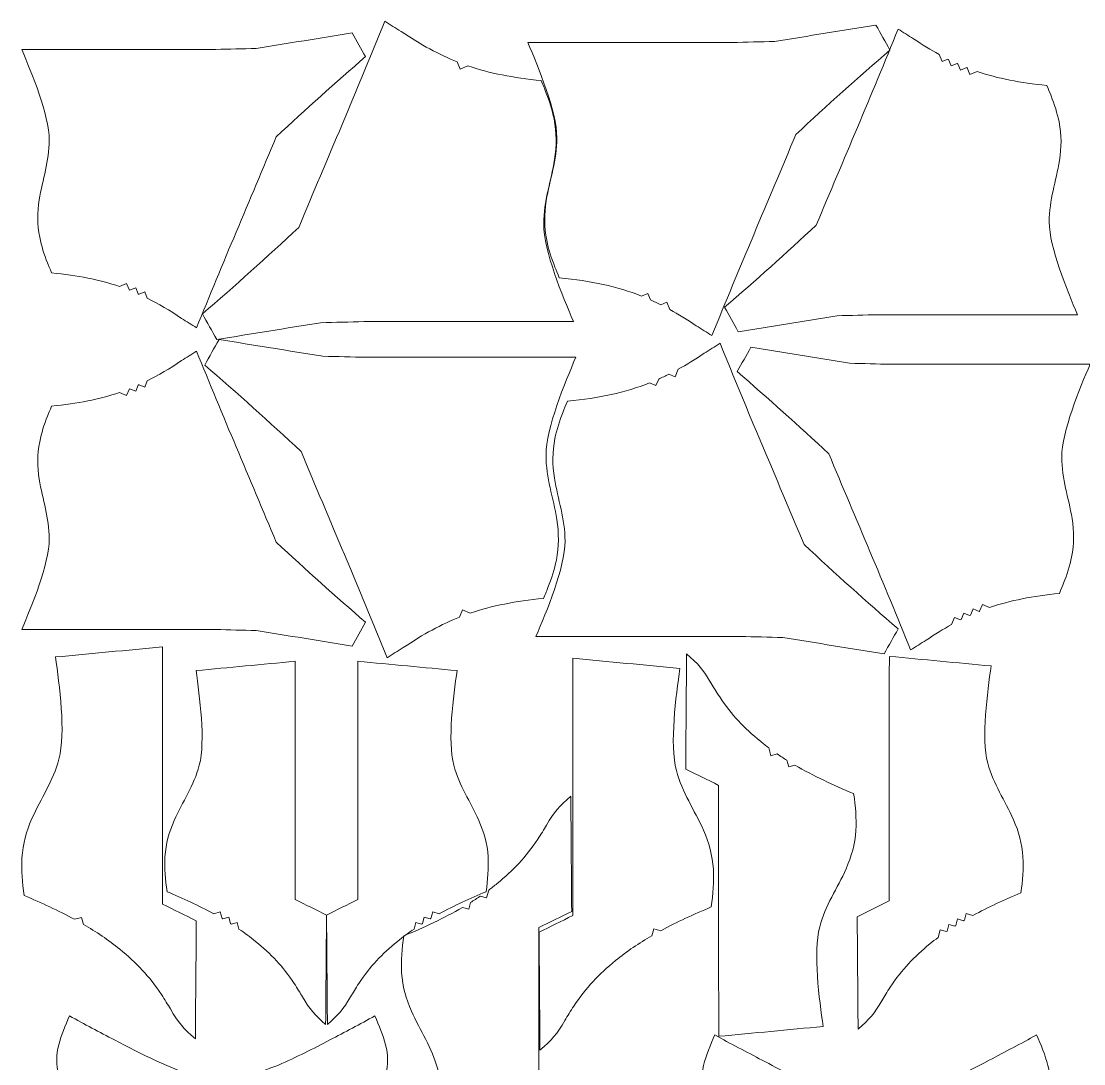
# Model space of a CAD drawing. Header units: millimetres. Extents: x -3106 to -1785, y -1973 to -915.
# Drawn here: x -3106 to -2450, y -1560 to -915 of the extents above; entities that cross this region are included whole.
import ezdxf

# ---------------------------------------------------------------- set-up
doc = ezdxf.new("R2010")
doc.units = ezdxf.units.MM
doc.header["$MEASUREMENT"] = 0
doc.layers.add('Katman 1', color=7, linetype='Continuous')

msp = doc.modelspace()

# ---------------------------------------------------------------- linework, layer by layer
at = {"layer": 'Katman 1', "color": 114, "lineweight": 20}
for points, knots in [([(-2776.6148, -1000.8579), (-2778.7152, -1014.3953), (-2783.339, -1026.5935), (-2783.2842, -1040.6561), (-2783.2183, -1057.6327), (-2771.5783, -1085.298), (-2764.9167, -1101.0918), (-2808.0637, -1101.0918), (-2851.2096, -1101.0916), (-2894.3565, -1101.0918), (-2903.2908, -1101.3122), (-2912.2253, -1101.5325), (-2921.16, -1101.7531), (-2942.5566, -1105.2067), (-2963.9532, -1108.6606), (-2985.3497, -1112.1143), (-2988.311, -1106.8392), (-2991.2727, -1101.5639), (-2994.234, -1096.2888), (-2974.1434, -1079.026), (-2954.3192, -1061.1555), (-2934.6666, -1042.8927), (-2916.9448, -1000.4259), (-2898.7688, -958.3623), (-2881.5011, -915.4923), (-2878.161, -917.591), (-2874.821, -919.6896), (-2871.4808, -921.7883), (-2859.1009, -930.0543), (-2847.9984, -936.1026), (-2836.6859, -940.6053), (-2836.6859, -940.6053), (-2834.8654, -945.0168), (-2834.8654, -945.0168), (-2834.8654, -945.0168), (-2830.1394, -943.0317), (-2830.1394, -943.0317), (-2816.5521, -947.7011), (-2802.2671, -950.3744), (-2784.7976, -952.1733), (-2783.7863, -954.6076), (-2782.5323, -957.6744), (-2782.086, -958.8074), (-2779.8545, -964.4693), (-2778.0577, -970.1475), (-2776.8849, -975.8491), (-2775.1493, -984.2889), (-2775.3218, -992.5237), (-2776.6148, -1000.8579)], [0, 0, 0, 0, 0.0625, 0.0625, 0.0625, 0.125, 0.125, 0.125, 0.1875, 0.1875, 0.1875, 0.25, 0.25, 0.25, 0.3125, 0.3125, 0.3125, 0.375, 0.375, 0.375, 0.4375, 0.4375, 0.4375, 0.5, 0.5, 0.5, 0.5625, 0.5625, 0.5625, 0.625, 0.625, 0.625, 0.6875, 0.6875, 0.6875, 0.75, 0.75, 0.75, 0.8125, 0.8125, 0.8125, 0.875, 0.875, 0.875, 0.9375, 0.9375, 0.9375, 1, 1, 1, 1]), ([(-2775.1922, -1223.3707), (-2777.2926, -1209.8333), (-2781.9164, -1197.6351), (-2781.8616, -1183.5725), (-2781.7957, -1166.5959), (-2770.1557, -1138.9306), (-2763.4941, -1123.1368), (-2806.6411, -1123.1368), (-2849.787, -1123.137), (-2892.9339, -1123.1368), (-2901.8682, -1122.9164), (-2910.8027, -1122.6961), (-2919.7374, -1122.4755), (-2941.134, -1119.0219), (-2962.5306, -1115.568), (-2983.9271, -1112.1143), (-2986.8884, -1117.3894), (-2989.8501, -1122.6647), (-2992.8114, -1127.9398), (-2972.7208, -1145.2026), (-2952.8966, -1163.0731), (-2933.244, -1181.3359), (-2915.5222, -1223.8027), (-2897.3462, -1265.8663), (-2880.0785, -1308.7363), (-2876.7384, -1306.6376), (-2873.3984, -1304.539), (-2870.0582, -1302.4403), (-2857.6783, -1294.1743), (-2846.5758, -1288.126), (-2835.2633, -1283.6233), (-2835.2633, -1283.6233), (-2833.4428, -1279.2118), (-2833.4428, -1279.2118), (-2833.4428, -1279.2118), (-2828.7168, -1281.1969), (-2828.7168, -1281.1969), (-2815.1295, -1276.5275), (-2800.8445, -1273.8542), (-2783.375, -1272.0553), (-2782.3637, -1269.621), (-2781.1097, -1266.5542), (-2780.6634, -1265.4212), (-2778.4319, -1259.7593), (-2776.6351, -1254.0811), (-2775.4623, -1248.3795), (-2773.7267, -1239.9397), (-2773.8992, -1231.7049), (-2775.1922, -1223.3707)], [0, 0, 0, 0, 0.0625, 0.0625, 0.0625, 0.125, 0.125, 0.125, 0.1875, 0.1875, 0.1875, 0.25, 0.25, 0.25, 0.3125, 0.3125, 0.3125, 0.375, 0.375, 0.375, 0.4375, 0.4375, 0.4375, 0.5, 0.5, 0.5, 0.5625, 0.5625, 0.5625, 0.625, 0.625, 0.625, 0.6875, 0.6875, 0.6875, 0.75, 0.75, 0.75, 0.8125, 0.8125, 0.8125, 0.875, 0.875, 0.875, 0.9375, 0.9375, 0.9375, 1, 1, 1, 1]), ([(-3018.8878, -1302.0558), (-3040.9314, -1304.1336), (-3062.9749, -1306.2117), (-3085.0186, -1308.2895), (-3082.6513, -1325.2664), (-3078.5332, -1354.9967), (-3082.8433, -1371.4172), (-3086.4139, -1385.019), (-3094.0245, -1395.614), (-3099.5422, -1408.153), (-3102.9389, -1415.8726), (-3105.2276, -1423.785), (-3105.725, -1432.387), (-3106.1628, -1439.951), (-3105.5673, -1447.7494), (-3104.3491, -1455.6896), (-3093.6912, -1460.207), (-3083.2369, -1464.9255), (-3073.1997, -1470.3727), (-3073.1997, -1470.3727), (-3068.8278, -1469.1527), (-3068.8278, -1469.1527), (-3068.8278, -1469.1527), (-3067.6469, -1473.4896), (-3067.6469, -1473.4896), (-3059.865, -1478.0102), (-3052.3666, -1483.0442), (-3045.2569, -1488.8513), (-3035.0132, -1497.2189), (-3027.0163, -1505.4892), (-3019.5023, -1516.9223), (-3017.467, -1520.0196), (-3015.5776, -1523.0321), (-3013.9852, -1525.7778), (-3009.1986, -1534.0294), (-3005.8576, -1537.9627), (-2998.5658, -1544.1878), (-2998.3734, -1519.88), (-2998.1811, -1495.5721), (-2997.9887, -1471.2643), (-3004.9443, -1467.8284), (-3011.8996, -1464.3927), (-3018.8548, -1460.9567), (-3018.8548, -1421.2126), (-3018.8553, -1381.4685), (-3018.8553, -1341.7243), (-3018.866, -1328.5014), (-3018.8766, -1315.2786), (-3018.8878, -1302.0558)], [0, 0, 0, 0, 0.0625, 0.0625, 0.0625, 0.125, 0.125, 0.125, 0.1875, 0.1875, 0.1875, 0.25, 0.25, 0.25, 0.3125, 0.3125, 0.3125, 0.375, 0.375, 0.375, 0.4375, 0.4375, 0.4375, 0.5, 0.5, 0.5, 0.5625, 0.5625, 0.5625, 0.625, 0.625, 0.625, 0.6875, 0.6875, 0.6875, 0.75, 0.75, 0.75, 0.8125, 0.8125, 0.8125, 0.875, 0.875, 0.875, 0.9375, 0.9375, 0.9375, 1, 1, 1, 1]), ([(-2765.2628, -1309.1096), (-2743.2192, -1311.1874), (-2721.1757, -1313.2655), (-2699.132, -1315.3433), (-2701.4993, -1332.3202), (-2705.6174, -1362.0505), (-2701.3073, -1378.471), (-2697.7367, -1392.0728), (-2690.1261, -1402.6678), (-2684.6084, -1415.2068), (-2681.2117, -1422.9264), (-2678.923, -1430.8388), (-2678.4256, -1439.4408), (-2677.9878, -1447.0048), (-2678.5833, -1454.8032), (-2679.8015, -1462.7434), (-2690.4594, -1467.2608), (-2700.9137, -1471.9793), (-2710.9509, -1477.4265), (-2710.9509, -1477.4265), (-2715.3228, -1476.2065), (-2715.3228, -1476.2065), (-2715.3228, -1476.2065), (-2716.5037, -1480.5434), (-2716.5037, -1480.5434), (-2724.2856, -1485.064), (-2731.784, -1490.098), (-2738.8937, -1495.9051), (-2749.1374, -1504.2727), (-2757.1343, -1512.543), (-2764.6483, -1523.9761), (-2766.6836, -1527.0734), (-2768.573, -1530.0859), (-2770.1654, -1532.8316), (-2774.952, -1541.0832), (-2778.293, -1545.0165), (-2785.5848, -1551.2416), (-2785.7772, -1526.9338), (-2785.9695, -1502.6259), (-2786.1619, -1478.3181), (-2779.2063, -1474.8822), (-2772.251, -1471.4465), (-2765.2958, -1468.0105), (-2765.2958, -1428.2664), (-2765.2953, -1388.5223), (-2765.2953, -1348.7781), (-2765.2846, -1335.5552), (-2765.274, -1322.3324), (-2765.2628, -1309.1096)], [0, 0, 0, 0, 0.0625, 0.0625, 0.0625, 0.125, 0.125, 0.125, 0.1875, 0.1875, 0.1875, 0.25, 0.25, 0.25, 0.3125, 0.3125, 0.3125, 0.375, 0.375, 0.375, 0.4375, 0.4375, 0.4375, 0.5, 0.5, 0.5, 0.5625, 0.5625, 0.5625, 0.625, 0.625, 0.625, 0.6875, 0.6875, 0.6875, 0.75, 0.75, 0.75, 0.8125, 0.8125, 0.8125, 0.875, 0.875, 0.875, 0.9375, 0.9375, 0.9375, 1, 1, 1, 1]), ([(-2881.0057, -1566.718), (-2877.3083, -1553.4844), (-2882.4211, -1542.1632), (-2887.6592, -1529.9659), (-2896.773, -1535.3611), (-2906.1391, -1539.965), (-2915.4594, -1544.9341), (-2925.4261, -1550.2481), (-2936.3018, -1555.6287), (-2947.1316, -1560.3916), (-2956.6824, -1563.9943), (-2966.2334, -1567.597), (-2975.7842, -1571.1997), (-2981.1916, -1573.7283), (-2988.7537, -1571.304), (-2996.4546, -1568.561), (-3013.4495, -1562.5072), (-3032.1972, -1553.6314), (-3048.5096, -1544.9341), (-3057.8299, -1539.965), (-3067.196, -1535.3611), (-3076.3098, -1529.9659), (-3081.5479, -1542.1632), (-3086.6607, -1553.4844), (-3082.9633, -1566.718), (-3080.9377, -1573.9685), (-3075.8724, -1582.5282), (-3071.8582, -1589.0596), (-3068.8749, -1593.9138), (-3065.7065, -1598.6016), (-3062.4041, -1603.1689), (-3061.0814, -1602.1771), (-3058.6648, -1603.1656), (-3057.0062, -1605.3768), (-3055.3475, -1607.5881), (-3055.075, -1610.185), (-3056.3977, -1611.1771), (-3049.8123, -1619.6674), (-3042.8455, -1627.815), (-3035.8509, -1635.9376), (-3027.2465, -1645.9292), (-3018.6283, -1656.1216), (-3009.4609, -1665.6884), (-3003.4094, -1672.0032), (-2998.7418, -1677.4086), (-2991.7408, -1680.6193), (-2975.2662, -1688.174), (-2965.05, -1676.6892), (-2954.5082, -1665.6884), (-2945.3407, -1656.1216), (-2936.7225, -1645.9292), (-2928.1181, -1635.9376), (-2915.2963, -1621.048), (-2902.5678, -1606.0746), (-2892.1108, -1589.0596), (-2888.0966, -1582.5282), (-2883.0313, -1573.9685), (-2881.0057, -1566.718)], [0, 0, 0, 0, 0.05263158, 0.05263158, 0.05263158, 0.10526316, 0.10526316, 0.10526316, 0.15789474, 0.15789474, 0.15789474, 0.21052632, 0.21052632, 0.21052632, 0.26315789, 0.26315789, 0.26315789, 0.31578947, 0.31578947, 0.31578947, 0.36842105, 0.36842105, 0.36842105, 0.42105263, 0.42105263, 0.42105263, 0.47368421, 0.47368421, 0.47368421, 0.52631579, 0.52631579, 0.52631579, 0.57894737, 0.57894737, 0.57894737, 0.63157895, 0.63157895, 0.63157895, 0.68421053, 0.68421053, 0.68421053, 0.73684211, 0.73684211, 0.73684211, 0.78947368, 0.78947368, 0.78947368, 0.84210526, 0.84210526, 0.84210526, 0.89473684, 0.89473684, 0.89473684, 0.94736842, 0.94736842, 0.94736842, 1, 1, 1, 1])]:
    msp.add_open_spline(points, degree=3, knots=knots, dxfattribs=at)
at = {"layer": 'Katman 1', "color": 250, "lineweight": 20}
for points, knots in [([(-2781.669, -1026.4367), (-2779.6196, -1013.2256), (-2775.1072, -1001.3213), (-2775.1603, -987.5975), (-2775.2251, -971.0301), (-2786.5842, -944.0314), (-2793.0856, -928.6182), (-2750.9784, -928.6182), (-2708.8717, -928.6183), (-2666.765, -928.6182), (-2658.0459, -928.403), (-2649.3268, -928.188), (-2640.6072, -927.9728), (-2619.7262, -924.6023), (-2598.8452, -921.2317), (-2577.9642, -917.8612), (-2575.0744, -923.0093), (-2572.184, -928.1574), (-2569.2941, -933.3054), (-2588.9005, -950.1522), (-2608.247, -967.5921), (-2627.4261, -985.4149), (-2644.7209, -1026.8583), (-2662.4589, -1067.9084), (-2679.3106, -1109.7453), (-2682.5702, -1107.6972), (-2685.8297, -1105.6492), (-2689.0893, -1103.6011), (-2694.7047, -1099.8517), (-2700.0504, -1096.5714), (-2705.2729, -1093.6913), (-2705.2729, -1093.6913), (-2707.1684, -1089.0979), (-2707.1684, -1089.0979), (-2707.1684, -1089.0979), (-2710.9573, -1090.6895), (-2710.9573, -1090.6895), (-2713.0723, -1089.624), (-2715.1755, -1088.6219), (-2717.277, -1087.6793), (-2717.277, -1087.6793), (-2718.938, -1083.6542), (-2718.938, -1083.6542), (-2718.938, -1083.6542), (-2722.8725, -1085.307), (-2722.8725, -1085.307), (-2738.1491, -1079.2033), (-2753.8035, -1075.9954), (-2773.6838, -1073.9482), (-2774.6708, -1071.5726), (-2775.8947, -1068.5797), (-2776.3301, -1067.474), (-2778.5074, -1061.9485), (-2780.2615, -1056.4071), (-2781.4059, -1050.8429), (-2783.0996, -1042.6065), (-2782.9313, -1034.5701), (-2781.669, -1026.4367)], [0, 0, 0, 0, 0.05263158, 0.05263158, 0.05263158, 0.10526316, 0.10526316, 0.10526316, 0.15789474, 0.15789474, 0.15789474, 0.21052632, 0.21052632, 0.21052632, 0.26315789, 0.26315789, 0.26315789, 0.31578947, 0.31578947, 0.31578947, 0.36842105, 0.36842105, 0.36842105, 0.42105263, 0.42105263, 0.42105263, 0.47368421, 0.47368421, 0.47368421, 0.52631579, 0.52631579, 0.52631579, 0.57894737, 0.57894737, 0.57894737, 0.63157895, 0.63157895, 0.63157895, 0.68421053, 0.68421053, 0.68421053, 0.73684211, 0.73684211, 0.73684211, 0.78947368, 0.78947368, 0.78947368, 0.84210526, 0.84210526, 0.84210526, 0.89473684, 0.89473684, 0.89473684, 0.94736842, 0.94736842, 0.94736842, 1, 1, 1, 1]), ([(-3095.0267, -1025.8008), (-3093.0802, -1013.2546), (-3088.7951, -1001.9495), (-3088.8456, -988.9165), (-3088.9071, -973.1829), (-3099.6945, -947.5431), (-3105.8683, -932.9057), (-3065.8808, -932.9057), (-3025.8935, -932.9058), (-2985.906, -932.9057), (-2977.6256, -932.7014), (-2969.3452, -932.4972), (-2961.0648, -932.2928), (-2941.2348, -929.092), (-2921.4048, -925.891), (-2901.5748, -922.6902), (-2898.8303, -927.5791), (-2896.0856, -932.4681), (-2893.3411, -937.357), (-2911.9605, -953.3559), (-2930.3331, -969.918), (-2948.5469, -986.8437), (-2964.9712, -1026.2012), (-2981.8166, -1065.1851), (-2997.82, -1104.9163), (-3000.9154, -1102.9713), (-3004.0109, -1101.0263), (-3007.1064, -1099.0813), (-3014.5257, -1094.1274), (-3021.45, -1090.0333), (-3028.252, -1086.63), (-3028.252, -1086.63), (-3029.8642, -1082.7233), (-3029.8642, -1082.7233), (-3029.8642, -1082.7233), (-3033.3624, -1084.1926), (-3033.3624, -1084.1926), (-3033.5333, -1084.1151), (-3033.7044, -1084.0379), (-3033.8753, -1083.9612), (-3033.8753, -1083.9612), (-3035.4527, -1080.1384), (-3035.4527, -1080.1384), (-3035.4527, -1080.1384), (-3039.1892, -1081.7079), (-3039.1892, -1081.7079), (-3039.1892, -1081.7079), (-3039.3541, -1081.6419), (-3039.3541, -1081.6419), (-3039.3541, -1081.6419), (-3041.0413, -1077.5535), (-3041.0413, -1077.5535), (-3041.0413, -1077.5535), (-3045.4212, -1079.3932), (-3045.4212, -1079.3932), (-3058.0137, -1075.0657), (-3071.2528, -1072.5881), (-3087.4432, -1070.9209), (-3088.3806, -1068.6649), (-3089.5426, -1065.8226), (-3089.9563, -1064.7726), (-3092.0242, -1059.5252), (-3093.6898, -1054.2627), (-3094.7765, -1048.9786), (-3096.3852, -1041.1567), (-3096.2253, -1033.5248), (-3095.0267, -1025.8008)], [0, 0, 0, 0, 0.04545455, 0.04545455, 0.04545455, 0.09090909, 0.09090909, 0.09090909, 0.13636364, 0.13636364, 0.13636364, 0.18181818, 0.18181818, 0.18181818, 0.22727273, 0.22727273, 0.22727273, 0.27272727, 0.27272727, 0.27272727, 0.31818182, 0.31818182, 0.31818182, 0.36363636, 0.36363636, 0.36363636, 0.40909091, 0.40909091, 0.40909091, 0.45454545, 0.45454545, 0.45454545, 0.5, 0.5, 0.5, 0.54545455, 0.54545455, 0.54545455, 0.59090909, 0.59090909, 0.59090909, 0.63636364, 0.63636364, 0.63636364, 0.68181818, 0.68181818, 0.68181818, 0.72727273, 0.72727273, 0.72727273, 0.77272727, 0.77272727, 0.77272727, 0.81818182, 0.81818182, 0.81818182, 0.86363636, 0.86363636, 0.86363636, 0.90909091, 0.90909091, 0.90909091, 0.95454545, 0.95454545, 0.95454545, 1, 1, 1, 1]), ([(-2464.5451, -1001.4938), (-2466.5422, -1014.3662), (-2470.9388, -1025.9653), (-2470.8869, -1039.3371), (-2470.8238, -1055.4798), (-2459.756, -1081.7862), (-2453.4217, -1096.8042), (-2494.4488, -1096.8042), (-2535.4758, -1096.8041), (-2576.503, -1096.8042), (-2584.9987, -1097.0138), (-2593.4943, -1097.2233), (-2601.99, -1097.433), (-2622.3356, -1100.7171), (-2642.6812, -1104.0013), (-2663.0268, -1107.2853), (-2665.8426, -1102.2693), (-2668.6587, -1097.2532), (-2671.4745, -1092.2372), (-2652.371, -1075.8223), (-2633.5208, -1058.8296), (-2614.8334, -1041.4638), (-2597.9821, -1001.083), (-2580.6987, -961.0855), (-2564.2792, -920.3213), (-2561.1033, -922.3169), (-2557.9273, -924.3125), (-2554.7514, -926.308), (-2549.2799, -929.9613), (-2544.0708, -933.1589), (-2538.9821, -935.9652), (-2538.9821, -935.9652), (-2537.1358, -940.4393), (-2537.1358, -940.4393), (-2537.1358, -940.4393), (-2533.4437, -938.8885), (-2533.4437, -938.8885), (-2533.4437, -938.8885), (-2533.056, -939.0832), (-2533.056, -939.0832), (-2533.056, -939.0832), (-2531.4019, -943.0914), (-2531.4019, -943.0914), (-2531.4019, -943.0914), (-2527.8126, -941.5838), (-2527.8126, -941.5838), (-2527.6372, -941.6633), (-2527.4619, -941.7426), (-2527.2865, -941.8213), (-2527.2865, -941.8213), (-2525.6681, -945.7435), (-2525.6681, -945.7435), (-2525.6681, -945.7435), (-2521.8343, -944.1331), (-2521.8343, -944.1331), (-2521.8343, -944.1331), (-2521.6653, -944.2008), (-2521.6653, -944.2008), (-2521.6653, -944.2008), (-2519.9342, -948.3956), (-2519.9342, -948.3956), (-2519.9342, -948.3956), (-2515.4404, -946.508), (-2515.4404, -946.508), (-2502.5205, -950.948), (-2488.9372, -953.4901), (-2472.3258, -955.2006), (-2471.364, -957.5153), (-2470.1718, -960.4315), (-2469.7474, -961.5088), (-2467.6257, -966.8926), (-2465.9168, -972.2919), (-2464.8018, -977.7134), (-2463.1513, -985.7387), (-2463.3154, -993.569), (-2464.5451, -1001.4938)], [0, 0, 0, 0, 0.04, 0.04, 0.04, 0.08, 0.08, 0.08, 0.12, 0.12, 0.12, 0.16, 0.16, 0.16, 0.2, 0.2, 0.2, 0.24, 0.24, 0.24, 0.28, 0.28, 0.28, 0.32, 0.32, 0.32, 0.36, 0.36, 0.36, 0.4, 0.4, 0.4, 0.44, 0.44, 0.44, 0.48, 0.48, 0.48, 0.52, 0.52, 0.52, 0.56, 0.56, 0.56, 0.6, 0.6, 0.6, 0.64, 0.64, 0.64, 0.68, 0.68, 0.68, 0.72, 0.72, 0.72, 0.76, 0.76, 0.76, 0.8, 0.8, 0.8, 0.84, 0.84, 0.84, 0.88, 0.88, 0.88, 0.92, 0.92, 0.92, 0.96, 0.96, 0.96, 1, 1, 1, 1]), ([(-2776.6371, -1197.7919), (-2774.5877, -1211.003), (-2770.0753, -1222.9073), (-2770.1284, -1236.6311), (-2770.1932, -1253.1985), (-2781.5523, -1280.1972), (-2788.0537, -1295.6104), (-2745.9465, -1295.6104), (-2703.8398, -1295.6103), (-2661.7331, -1295.6104), (-2653.014, -1295.8256), (-2644.2949, -1296.0406), (-2635.5753, -1296.2558), (-2614.6943, -1299.6263), (-2593.8133, -1302.9969), (-2572.9323, -1306.3674), (-2570.0425, -1301.2193), (-2567.1521, -1296.0712), (-2564.2622, -1290.9232), (-2583.8686, -1274.0764), (-2603.2151, -1256.6365), (-2622.3942, -1238.8137), (-2639.689, -1197.3703), (-2657.427, -1156.3202), (-2674.2787, -1114.4833), (-2677.5383, -1116.5314), (-2680.7978, -1118.5794), (-2684.0574, -1120.6275), (-2689.6728, -1124.3769), (-2695.0185, -1127.6572), (-2700.241, -1130.5373), (-2700.241, -1130.5373), (-2702.1365, -1135.1307), (-2702.1365, -1135.1307), (-2702.1365, -1135.1307), (-2705.9254, -1133.5391), (-2705.9254, -1133.5391), (-2708.0404, -1134.6046), (-2710.1436, -1135.6067), (-2712.2451, -1136.5493), (-2712.2451, -1136.5493), (-2713.9061, -1140.5744), (-2713.9061, -1140.5744), (-2713.9061, -1140.5744), (-2717.8406, -1138.9216), (-2717.8406, -1138.9216), (-2733.1172, -1145.0253), (-2748.7716, -1148.2332), (-2768.6519, -1150.2804), (-2769.6389, -1152.656), (-2770.8628, -1155.6489), (-2771.2982, -1156.7546), (-2773.4755, -1162.2801), (-2775.2296, -1167.8215), (-2776.374, -1173.3857), (-2778.0677, -1181.6221), (-2777.8994, -1189.6585), (-2776.6371, -1197.7919)], [0, 0, 0, 0, 0.05263158, 0.05263158, 0.05263158, 0.10526316, 0.10526316, 0.10526316, 0.15789474, 0.15789474, 0.15789474, 0.21052632, 0.21052632, 0.21052632, 0.26315789, 0.26315789, 0.26315789, 0.31578947, 0.31578947, 0.31578947, 0.36842105, 0.36842105, 0.36842105, 0.42105263, 0.42105263, 0.42105263, 0.47368421, 0.47368421, 0.47368421, 0.52631579, 0.52631579, 0.52631579, 0.57894737, 0.57894737, 0.57894737, 0.63157895, 0.63157895, 0.63157895, 0.68421053, 0.68421053, 0.68421053, 0.73684211, 0.73684211, 0.73684211, 0.78947368, 0.78947368, 0.78947368, 0.84210526, 0.84210526, 0.84210526, 0.89473684, 0.89473684, 0.89473684, 0.94736842, 0.94736842, 0.94736842, 1, 1, 1, 1]), ([(-3095.0267, -1198.4278), (-3093.0802, -1210.974), (-3088.7951, -1222.2791), (-3088.8456, -1235.3121), (-3088.9071, -1251.0457), (-3099.6945, -1276.6855), (-3105.8683, -1291.3229), (-3065.8808, -1291.3229), (-3025.8935, -1291.3228), (-2985.906, -1291.3229), (-2977.6256, -1291.5272), (-2969.3452, -1291.7314), (-2961.0648, -1291.9358), (-2941.2348, -1295.1366), (-2921.4048, -1298.3376), (-2901.5748, -1301.5384), (-2898.8303, -1296.6495), (-2896.0856, -1291.7605), (-2893.3411, -1286.8716), (-2911.9605, -1270.8727), (-2930.3331, -1254.3106), (-2948.5469, -1237.3849), (-2964.9712, -1198.0274), (-2981.8166, -1159.0435), (-2997.82, -1119.3123), (-3000.9154, -1121.2573), (-3004.0109, -1123.2023), (-3007.1064, -1125.1473), (-3014.5257, -1130.1012), (-3021.45, -1134.1953), (-3028.252, -1137.5986), (-3028.252, -1137.5986), (-3029.8642, -1141.5053), (-3029.8642, -1141.5053), (-3029.8642, -1141.5053), (-3033.3624, -1140.036), (-3033.3624, -1140.036), (-3033.5333, -1140.1135), (-3033.7044, -1140.1907), (-3033.8753, -1140.2674), (-3033.8753, -1140.2674), (-3035.4527, -1144.0902), (-3035.4527, -1144.0902), (-3035.4527, -1144.0902), (-3039.1892, -1142.5207), (-3039.1892, -1142.5207), (-3039.1892, -1142.5207), (-3039.3541, -1142.5867), (-3039.3541, -1142.5867), (-3039.3541, -1142.5867), (-3041.0413, -1146.6751), (-3041.0413, -1146.6751), (-3041.0413, -1146.6751), (-3045.4212, -1144.8354), (-3045.4212, -1144.8354), (-3058.0137, -1149.1629), (-3071.2528, -1151.6405), (-3087.4432, -1153.3077), (-3088.3806, -1155.5637), (-3089.5426, -1158.406), (-3089.9563, -1159.456), (-3092.0242, -1164.7034), (-3093.6898, -1169.9659), (-3094.7765, -1175.25), (-3096.3852, -1183.0719), (-3096.2253, -1190.7038), (-3095.0267, -1198.4278)], [0, 0, 0, 0, 0.04545455, 0.04545455, 0.04545455, 0.09090909, 0.09090909, 0.09090909, 0.13636364, 0.13636364, 0.13636364, 0.18181818, 0.18181818, 0.18181818, 0.22727273, 0.22727273, 0.22727273, 0.27272727, 0.27272727, 0.27272727, 0.31818182, 0.31818182, 0.31818182, 0.36363636, 0.36363636, 0.36363636, 0.40909091, 0.40909091, 0.40909091, 0.45454545, 0.45454545, 0.45454545, 0.5, 0.5, 0.5, 0.54545455, 0.54545455, 0.54545455, 0.59090909, 0.59090909, 0.59090909, 0.63636364, 0.63636364, 0.63636364, 0.68181818, 0.68181818, 0.68181818, 0.72727273, 0.72727273, 0.72727273, 0.77272727, 0.77272727, 0.77272727, 0.81818182, 0.81818182, 0.81818182, 0.86363636, 0.86363636, 0.86363636, 0.90909091, 0.90909091, 0.90909091, 0.95454545, 0.95454545, 0.95454545, 1, 1, 1, 1]), ([(-2456.803, -1222.7348), (-2458.8001, -1209.8624), (-2463.1967, -1198.2633), (-2463.1448, -1184.8915), (-2463.0817, -1168.7488), (-2452.0139, -1142.4424), (-2445.6796, -1127.4244), (-2486.7067, -1127.4244), (-2527.7337, -1127.4245), (-2568.7609, -1127.4244), (-2577.2566, -1127.2148), (-2585.7522, -1127.0053), (-2594.2479, -1126.7956), (-2614.5935, -1123.5115), (-2634.9391, -1120.2273), (-2655.2847, -1116.9433), (-2658.1005, -1121.9593), (-2660.9166, -1126.9754), (-2663.7324, -1131.9914), (-2644.6289, -1148.4063), (-2625.7787, -1165.399), (-2607.0913, -1182.7648), (-2590.24, -1223.1456), (-2572.9566, -1263.1431), (-2556.5371, -1303.9073), (-2553.3612, -1301.9117), (-2550.1852, -1299.9161), (-2547.0093, -1297.9206), (-2541.5378, -1294.2673), (-2536.3287, -1291.0697), (-2531.24, -1288.2634), (-2531.24, -1288.2634), (-2529.3937, -1283.7893), (-2529.3937, -1283.7893), (-2529.3937, -1283.7893), (-2525.7016, -1285.3401), (-2525.7016, -1285.3401), (-2525.7016, -1285.3401), (-2525.3139, -1285.1454), (-2525.3139, -1285.1454), (-2525.3139, -1285.1454), (-2523.6598, -1281.1372), (-2523.6598, -1281.1372), (-2523.6598, -1281.1372), (-2520.0705, -1282.6448), (-2520.0705, -1282.6448), (-2519.8951, -1282.5653), (-2519.7198, -1282.486), (-2519.5444, -1282.4073), (-2519.5444, -1282.4073), (-2517.926, -1278.4851), (-2517.926, -1278.4851), (-2517.926, -1278.4851), (-2514.0922, -1280.0955), (-2514.0922, -1280.0955), (-2514.0922, -1280.0955), (-2513.9232, -1280.0278), (-2513.9232, -1280.0278), (-2513.9232, -1280.0278), (-2512.1921, -1275.833), (-2512.1921, -1275.833), (-2512.1921, -1275.833), (-2507.6983, -1277.7206), (-2507.6983, -1277.7206), (-2494.7784, -1273.2806), (-2481.1951, -1270.7385), (-2464.5837, -1269.028), (-2463.6219, -1266.7133), (-2462.4297, -1263.7971), (-2462.0053, -1262.7198), (-2459.8836, -1257.336), (-2458.1747, -1251.9367), (-2457.0597, -1246.5152), (-2455.4092, -1238.4899), (-2455.5733, -1230.6596), (-2456.803, -1222.7348)], [0, 0, 0, 0, 0.04, 0.04, 0.04, 0.08, 0.08, 0.08, 0.12, 0.12, 0.12, 0.16, 0.16, 0.16, 0.2, 0.2, 0.2, 0.24, 0.24, 0.24, 0.28, 0.28, 0.28, 0.32, 0.32, 0.32, 0.36, 0.36, 0.36, 0.4, 0.4, 0.4, 0.44, 0.44, 0.44, 0.48, 0.48, 0.48, 0.52, 0.52, 0.52, 0.56, 0.56, 0.56, 0.6, 0.6, 0.6, 0.64, 0.64, 0.64, 0.68, 0.68, 0.68, 0.72, 0.72, 0.72, 0.76, 0.76, 0.76, 0.8, 0.8, 0.8, 0.84, 0.84, 0.84, 0.88, 0.88, 0.88, 0.92, 0.92, 0.92, 0.96, 0.96, 0.96, 1, 1, 1, 1]), ([(-2675.1451, -1542.6647), (-2653.6322, -1540.6369), (-2632.1198, -1538.609), (-2610.6074, -1536.5812), (-2612.9176, -1520.0134), (-2616.9365, -1490.9995), (-2612.7303, -1474.9747), (-2609.2457, -1461.7006), (-2601.8185, -1451.361), (-2596.4338, -1439.124), (-2593.1189, -1431.5905), (-2590.8854, -1423.8687), (-2590.4, -1415.474), (-2589.9727, -1408.0922), (-2590.5538, -1400.4818), (-2591.7427, -1392.733), (-2604.2515, -1387.4311), (-2616.4727, -1381.8451), (-2628.0442, -1375.0794), (-2628.0442, -1375.0794), (-2631.9057, -1376.1571), (-2631.9057, -1376.1571), (-2631.9057, -1376.1571), (-2633.0185, -1372.07), (-2633.0185, -1372.07), (-2635.0205, -1370.8162), (-2637.0009, -1369.522), (-2638.9574, -1368.182), (-2638.9574, -1368.182), (-2642.9014, -1369.2827), (-2642.9014, -1369.2827), (-2642.9014, -1369.2827), (-2644.2265, -1364.4162), (-2644.2265, -1364.4162), (-2645.9765, -1363.1106), (-2647.7054, -1361.7634), (-2649.411, -1360.3703), (-2659.4079, -1352.2044), (-2667.2121, -1344.1333), (-2674.545, -1332.9758), (-2676.5313, -1329.953), (-2678.3752, -1327.0131), (-2679.9292, -1324.3336), (-2684.6004, -1316.2809), (-2687.8608, -1312.4424), (-2694.9769, -1306.3672), (-2695.1647, -1330.0893), (-2695.3525, -1353.8115), (-2695.5403, -1377.5336), (-2688.7522, -1380.8866), (-2681.9645, -1384.2396), (-2675.1768, -1387.5928), (-2675.1768, -1426.3792), (-2675.1764, -1465.1656), (-2675.1764, -1503.9521), (-2675.166, -1516.8564), (-2675.1555, -1529.7605), (-2675.1451, -1542.6647)], [0, 0, 0, 0, 0.05263158, 0.05263158, 0.05263158, 0.10526316, 0.10526316, 0.10526316, 0.15789474, 0.15789474, 0.15789474, 0.21052632, 0.21052632, 0.21052632, 0.26315789, 0.26315789, 0.26315789, 0.31578947, 0.31578947, 0.31578947, 0.36842105, 0.36842105, 0.36842105, 0.42105263, 0.42105263, 0.42105263, 0.47368421, 0.47368421, 0.47368421, 0.52631579, 0.52631579, 0.52631579, 0.57894737, 0.57894737, 0.57894737, 0.63157895, 0.63157895, 0.63157895, 0.68421053, 0.68421053, 0.68421053, 0.73684211, 0.73684211, 0.73684211, 0.78947368, 0.78947368, 0.78947368, 0.84210526, 0.84210526, 0.84210526, 0.89473684, 0.89473684, 0.89473684, 0.94736842, 0.94736842, 0.94736842, 1, 1, 1, 1]), ([(-2936.8761, -1310.9197), (-2957.3058, -1312.8454), (-2977.7355, -1314.7713), (-2998.1652, -1316.697), (-2995.9714, -1332.4309), (-2992.1546, -1359.9845), (-2996.1493, -1375.2027), (-2999.4585, -1387.8087), (-3006.5118, -1397.6279), (-3011.6253, -1409.2489), (-3014.7736, -1416.4033), (-3016.8946, -1423.7364), (-3017.3557, -1431.7086), (-3017.7612, -1438.7188), (-3017.2097, -1445.9462), (-3016.0806, -1453.305), (-3006.2029, -1457.4917), (-2996.514, -1461.8647), (-2987.2117, -1466.9131), (-2987.2117, -1466.9131), (-2983.1598, -1465.7824), (-2983.1598, -1465.7824), (-2983.1598, -1465.7824), (-2982.0653, -1469.8018), (-2982.0653, -1469.8018), (-2981.9119, -1469.8909), (-2981.7586, -1469.9802), (-2981.6055, -1470.0698), (-2981.6055, -1470.0698), (-2977.9389, -1469.0466), (-2977.9389, -1469.0466), (-2977.9389, -1469.0466), (-2976.8823, -1472.9272), (-2976.8823, -1472.9272), (-2976.6818, -1473.0528), (-2976.4816, -1473.1787), (-2976.2816, -1473.3052), (-2976.2816, -1473.3052), (-2972.7179, -1472.3108), (-2972.7179, -1472.3108), (-2972.7179, -1472.3108), (-2971.6136, -1476.3662), (-2971.6136, -1476.3662), (-2968.0964, -1478.7601), (-2964.6591, -1481.3072), (-2961.3146, -1484.0388), (-2951.8209, -1491.7937), (-2944.4098, -1499.4585), (-2937.4459, -1510.0545), (-2935.5593, -1512.9251), (-2933.8085, -1515.717), (-2932.3325, -1518.2617), (-2927.8964, -1525.9091), (-2924.8001, -1529.5544), (-2918.0421, -1535.3238), (-2917.8639, -1512.7957), (-2917.6857, -1490.2675), (-2917.5074, -1467.7394), (-2923.9536, -1464.5551), (-2930.3997, -1461.3709), (-2936.8459, -1458.1865), (-2936.8459, -1421.3523), (-2936.846, -1384.5181), (-2936.846, -1347.6838), (-2936.8561, -1335.429), (-2936.8661, -1323.1744), (-2936.8761, -1310.9197)], [0, 0, 0, 0, 0.04545455, 0.04545455, 0.04545455, 0.09090909, 0.09090909, 0.09090909, 0.13636364, 0.13636364, 0.13636364, 0.18181818, 0.18181818, 0.18181818, 0.22727273, 0.22727273, 0.22727273, 0.27272727, 0.27272727, 0.27272727, 0.31818182, 0.31818182, 0.31818182, 0.36363636, 0.36363636, 0.36363636, 0.40909091, 0.40909091, 0.40909091, 0.45454545, 0.45454545, 0.45454545, 0.5, 0.5, 0.5, 0.54545455, 0.54545455, 0.54545455, 0.59090909, 0.59090909, 0.59090909, 0.63636364, 0.63636364, 0.63636364, 0.68181818, 0.68181818, 0.68181818, 0.72727273, 0.72727273, 0.72727273, 0.77272727, 0.77272727, 0.77272727, 0.81818182, 0.81818182, 0.81818182, 0.86363636, 0.86363636, 0.86363636, 0.90909091, 0.90909091, 0.90909091, 0.95454545, 0.95454545, 0.95454545, 1, 1, 1, 1]), ([(-2898.1387, -1310.9197), (-2877.709, -1312.8454), (-2857.2793, -1314.7713), (-2836.8496, -1316.697), (-2839.0434, -1332.4309), (-2842.8602, -1359.9845), (-2838.8655, -1375.2027), (-2835.5563, -1387.8087), (-2828.503, -1397.6279), (-2823.3895, -1409.2489), (-2820.2412, -1416.4033), (-2818.1202, -1423.7364), (-2817.6591, -1431.7086), (-2817.2536, -1438.7188), (-2817.8051, -1445.9462), (-2818.9342, -1453.305), (-2828.8119, -1457.4917), (-2838.5008, -1461.8647), (-2847.8031, -1466.9131), (-2847.8031, -1466.9131), (-2851.855, -1465.7824), (-2851.855, -1465.7824), (-2851.855, -1465.7824), (-2852.9495, -1469.8018), (-2852.9495, -1469.8018), (-2853.1029, -1469.8909), (-2853.2562, -1469.9802), (-2853.4093, -1470.0698), (-2853.4093, -1470.0698), (-2857.0759, -1469.0466), (-2857.0759, -1469.0466), (-2857.0759, -1469.0466), (-2858.1325, -1472.9272), (-2858.1325, -1472.9272), (-2858.333, -1473.0528), (-2858.5332, -1473.1787), (-2858.7332, -1473.3052), (-2858.7332, -1473.3052), (-2862.2969, -1472.3108), (-2862.2969, -1472.3108), (-2862.2969, -1472.3108), (-2863.4012, -1476.3662), (-2863.4012, -1476.3662), (-2866.9184, -1478.7601), (-2870.3557, -1481.3072), (-2873.7002, -1484.0388), (-2883.1939, -1491.7937), (-2890.605, -1499.4585), (-2897.5689, -1510.0545), (-2899.4555, -1512.9251), (-2901.2063, -1515.717), (-2902.6823, -1518.2617), (-2907.1184, -1525.9091), (-2910.2147, -1529.5544), (-2916.9727, -1535.3238), (-2917.1509, -1512.7957), (-2917.3291, -1490.2675), (-2917.5074, -1467.7394), (-2911.0612, -1464.5551), (-2904.6151, -1461.3709), (-2898.1689, -1458.1865), (-2898.1689, -1421.3523), (-2898.1688, -1384.5181), (-2898.1688, -1347.6838), (-2898.1587, -1335.429), (-2898.1487, -1323.1744), (-2898.1387, -1310.9197)], [0, 0, 0, 0, 0.04545455, 0.04545455, 0.04545455, 0.09090909, 0.09090909, 0.09090909, 0.13636364, 0.13636364, 0.13636364, 0.18181818, 0.18181818, 0.18181818, 0.22727273, 0.22727273, 0.22727273, 0.27272727, 0.27272727, 0.27272727, 0.31818182, 0.31818182, 0.31818182, 0.36363636, 0.36363636, 0.36363636, 0.40909091, 0.40909091, 0.40909091, 0.45454545, 0.45454545, 0.45454545, 0.5, 0.5, 0.5, 0.54545455, 0.54545455, 0.54545455, 0.59090909, 0.59090909, 0.59090909, 0.63636364, 0.63636364, 0.63636364, 0.68181818, 0.68181818, 0.68181818, 0.72727273, 0.72727273, 0.72727273, 0.77272727, 0.77272727, 0.77272727, 0.81818182, 0.81818182, 0.81818182, 0.86363636, 0.86363636, 0.86363636, 0.90909091, 0.90909091, 0.90909091, 0.95454545, 0.95454545, 0.95454545, 1, 1, 1, 1]), ([(-2569.6936, -1307.9204), (-2548.7327, -1309.8962), (-2527.7718, -1311.8722), (-2506.811, -1313.848), (-2509.0618, -1329.9909), (-2512.9778, -1358.2609), (-2508.8793, -1373.8748), (-2505.484, -1386.8086), (-2498.2474, -1396.8831), (-2493.0009, -1408.8062), (-2489.7708, -1416.1466), (-2487.5946, -1423.6704), (-2487.1215, -1431.8499), (-2486.7055, -1439.0423), (-2487.2713, -1446.4576), (-2488.4298, -1454.0078), (-2498.5643, -1458.3033), (-2508.505, -1462.7901), (-2518.0492, -1467.9697), (-2518.0492, -1467.9697), (-2522.2065, -1466.8096), (-2522.2065, -1466.8096), (-2522.2065, -1466.8096), (-2523.3294, -1470.9335), (-2523.3294, -1470.9335), (-2523.4868, -1471.0249), (-2523.644, -1471.1167), (-2523.8011, -1471.2085), (-2523.8011, -1471.2085), (-2527.5632, -1470.1586), (-2527.5632, -1470.1586), (-2527.5632, -1470.1586), (-2528.6473, -1474.1401), (-2528.6473, -1474.1401), (-2528.853, -1474.2689), (-2529.0584, -1474.3983), (-2529.2637, -1474.528), (-2529.2637, -1474.528), (-2532.9199, -1473.5077), (-2532.9199, -1473.5077), (-2532.9199, -1473.5077), (-2534.0529, -1477.6685), (-2534.0529, -1477.6685), (-2534.0529, -1477.6685), (-2534.4345, -1477.929), (-2534.4345, -1477.929), (-2534.4345, -1477.929), (-2538.2766, -1476.8568), (-2538.2766, -1476.8568), (-2538.2766, -1476.8568), (-2539.5674, -1481.5971), (-2539.5674, -1481.5971), (-2541.2729, -1482.8696), (-2542.9574, -1484.1829), (-2544.6197, -1485.5406), (-2554.3602, -1493.4972), (-2561.964, -1501.3612), (-2569.109, -1512.2327), (-2571.0446, -1515.178), (-2572.8409, -1518.0425), (-2574.3553, -1520.6533), (-2578.9068, -1528.4996), (-2582.0836, -1532.2396), (-2589.0173, -1538.159), (-2589.2001, -1515.0452), (-2589.3829, -1491.9313), (-2589.5659, -1468.8175), (-2582.9521, -1465.5504), (-2576.3384, -1462.2834), (-2569.7246, -1459.0162), (-2569.7246, -1421.2243), (-2569.7245, -1383.4324), (-2569.7245, -1345.6404), (-2569.7141, -1333.067), (-2569.7038, -1320.4938), (-2569.6936, -1307.9204)], [0, 0, 0, 0, 0.04, 0.04, 0.04, 0.08, 0.08, 0.08, 0.12, 0.12, 0.12, 0.16, 0.16, 0.16, 0.2, 0.2, 0.2, 0.24, 0.24, 0.24, 0.28, 0.28, 0.28, 0.32, 0.32, 0.32, 0.36, 0.36, 0.36, 0.4, 0.4, 0.4, 0.44, 0.44, 0.44, 0.48, 0.48, 0.48, 0.52, 0.52, 0.52, 0.56, 0.56, 0.56, 0.6, 0.6, 0.6, 0.64, 0.64, 0.64, 0.68, 0.68, 0.68, 0.72, 0.72, 0.72, 0.76, 0.76, 0.76, 0.8, 0.8, 0.8, 0.84, 0.84, 0.84, 0.88, 0.88, 0.88, 0.92, 0.92, 0.92, 0.96, 0.96, 0.96, 1, 1, 1, 1]), ([(-2786.3762, -1630.5765), (-2807.8891, -1628.5487), (-2829.4015, -1626.5208), (-2850.9139, -1624.493), (-2848.6037, -1607.9252), (-2844.5848, -1578.9113), (-2848.791, -1562.8865), (-2852.2756, -1549.6124), (-2859.7028, -1539.2728), (-2865.0875, -1527.0358), (-2868.4024, -1519.5023), (-2870.6359, -1511.7805), (-2871.1213, -1503.3858), (-2871.5486, -1496.004), (-2870.9675, -1488.3936), (-2869.7786, -1480.6448), (-2857.2698, -1475.3429), (-2845.0486, -1469.7569), (-2833.4771, -1462.9912), (-2833.4771, -1462.9912), (-2829.6156, -1464.0689), (-2829.6156, -1464.0689), (-2829.6156, -1464.0689), (-2828.5028, -1459.9818), (-2828.5028, -1459.9818), (-2826.5008, -1458.728), (-2824.5204, -1457.4338), (-2822.5639, -1456.0938), (-2822.5639, -1456.0938), (-2818.6199, -1457.1945), (-2818.6199, -1457.1945), (-2818.6199, -1457.1945), (-2817.2948, -1452.328), (-2817.2948, -1452.328), (-2815.5448, -1451.0224), (-2813.8159, -1449.6752), (-2812.1103, -1448.2821), (-2802.1134, -1440.1162), (-2794.3092, -1432.0451), (-2786.9763, -1420.8876), (-2784.99, -1417.8648), (-2783.1461, -1414.9249), (-2781.5921, -1412.2454), (-2776.9209, -1404.1927), (-2773.6605, -1400.3542), (-2766.5444, -1394.279), (-2766.3566, -1418.0011), (-2766.1688, -1441.7233), (-2765.981, -1465.4454), (-2772.7691, -1468.7984), (-2779.5568, -1472.1514), (-2786.3445, -1475.5046), (-2786.3445, -1514.291), (-2786.3449, -1553.0774), (-2786.3449, -1591.8639), (-2786.3553, -1604.7682), (-2786.3658, -1617.6723), (-2786.3762, -1630.5765)], [0, 0, 0, 0, 0.05263158, 0.05263158, 0.05263158, 0.10526316, 0.10526316, 0.10526316, 0.15789474, 0.15789474, 0.15789474, 0.21052632, 0.21052632, 0.21052632, 0.26315789, 0.26315789, 0.26315789, 0.31578947, 0.31578947, 0.31578947, 0.36842105, 0.36842105, 0.36842105, 0.42105263, 0.42105263, 0.42105263, 0.47368421, 0.47368421, 0.47368421, 0.52631579, 0.52631579, 0.52631579, 0.57894737, 0.57894737, 0.57894737, 0.63157895, 0.63157895, 0.63157895, 0.68421053, 0.68421053, 0.68421053, 0.73684211, 0.73684211, 0.73684211, 0.78947368, 0.78947368, 0.78947368, 0.84210526, 0.84210526, 0.84210526, 0.89473684, 0.89473684, 0.89473684, 0.94736842, 0.94736842, 0.94736842, 1, 1, 1, 1]), ([(-2684.4927, -1580.3988), (-2688.3875, -1566.4586), (-2683.0017, -1554.533), (-2677.484, -1541.6845), (-2667.8836, -1547.3677), (-2658.0175, -1552.2174), (-2648.1996, -1557.4519), (-2637.7009, -1563.0495), (-2626.2444, -1568.7175), (-2614.8366, -1573.7346), (-2604.7758, -1577.5297), (-2594.715, -1581.3246), (-2584.6542, -1585.1197), (-2578.9582, -1587.7833), (-2570.9923, -1585.2296), (-2562.8802, -1582.3402), (-2544.9781, -1575.9632), (-2525.2294, -1566.6134), (-2508.0462, -1557.4519), (-2498.2283, -1552.2174), (-2488.3622, -1547.3677), (-2478.7618, -1541.6845), (-2473.2441, -1554.533), (-2467.8583, -1566.4586), (-2471.7531, -1580.3988), (-2473.8869, -1588.0363), (-2479.2226, -1597.053), (-2483.451, -1603.9332), (-2485.1161, -1606.6425), (-2486.8362, -1609.3024), (-2488.6027, -1611.9205), (-2488.6027, -1611.9205), (-2492.6357, -1612.3656), (-2492.6357, -1612.3656), (-2492.6357, -1612.3656), (-2492.0985, -1616.9669), (-2492.0985, -1616.9669), (-2492.0985, -1616.9669), (-2492.1244, -1617.0033), (-2492.1244, -1617.0033), (-2492.1244, -1617.0033), (-2496.3575, -1617.4704), (-2496.3575, -1617.4704), (-2496.3575, -1617.4704), (-2495.8195, -1622.0792), (-2495.8195, -1622.0792), (-2495.8195, -1622.0792), (-2495.8404, -1622.1073), (-2495.8404, -1622.1073), (-2495.8404, -1622.1073), (-2500.0793, -1622.5752), (-2500.0793, -1622.5752), (-2500.0793, -1622.5752), (-2499.5622, -1627.0055), (-2499.5622, -1627.0055), (-2499.5622, -1627.0055), (-2499.7374, -1627.2315), (-2499.7374, -1627.2315), (-2499.7374, -1627.2315), (-2503.8012, -1627.6799), (-2503.8012, -1627.6799), (-2503.8012, -1627.6799), (-2503.3225, -1631.7808), (-2503.3225, -1631.7808), (-2509.1802, -1639.1039), (-2515.2702, -1646.218), (-2521.3807, -1653.3138), (-2530.4445, -1663.8388), (-2539.5227, -1674.5754), (-2549.1797, -1684.653), (-2555.5542, -1691.305), (-2560.471, -1696.9988), (-2567.8458, -1700.3809), (-2581.5147, -1706.6491), (-2591.5874, -1700.4184), (-2601.0197, -1690.9484), (-2602.9698, -1688.9906), (-2604.9368, -1686.8752), (-2607.0662, -1684.653), (-2616.7231, -1674.5755), (-2625.8013, -1663.8388), (-2634.8651, -1653.3138), (-2648.3715, -1637.6294), (-2661.7794, -1621.8566), (-2672.7948, -1603.9332), (-2677.0232, -1597.053), (-2682.3589, -1588.0363), (-2684.4927, -1580.3988)], [0, 0, 0, 0, 0.03448276, 0.03448276, 0.03448276, 0.06896552, 0.06896552, 0.06896552, 0.10344828, 0.10344828, 0.10344828, 0.13793103, 0.13793103, 0.13793103, 0.17241379, 0.17241379, 0.17241379, 0.20689655, 0.20689655, 0.20689655, 0.24137931, 0.24137931, 0.24137931, 0.27586207, 0.27586207, 0.27586207, 0.31034483, 0.31034483, 0.31034483, 0.34482759, 0.34482759, 0.34482759, 0.37931034, 0.37931034, 0.37931034, 0.4137931, 0.4137931, 0.4137931, 0.44827586, 0.44827586, 0.44827586, 0.48275862, 0.48275862, 0.48275862, 0.51724138, 0.51724138, 0.51724138, 0.55172414, 0.55172414, 0.55172414, 0.5862069, 0.5862069, 0.5862069, 0.62068966, 0.62068966, 0.62068966, 0.65517241, 0.65517241, 0.65517241, 0.68965517, 0.68965517, 0.68965517, 0.72413793, 0.72413793, 0.72413793, 0.75862069, 0.75862069, 0.75862069, 0.79310345, 0.79310345, 0.79310345, 0.82758621, 0.82758621, 0.82758621, 0.86206897, 0.86206897, 0.86206897, 0.89655172, 0.89655172, 0.89655172, 0.93103448, 0.93103448, 0.93103448, 0.96551724, 0.96551724, 0.96551724, 1, 1, 1, 1])]:
    msp.add_open_spline(points, degree=3, knots=knots, dxfattribs=at)

doc.saveas('drawing.dxf')
